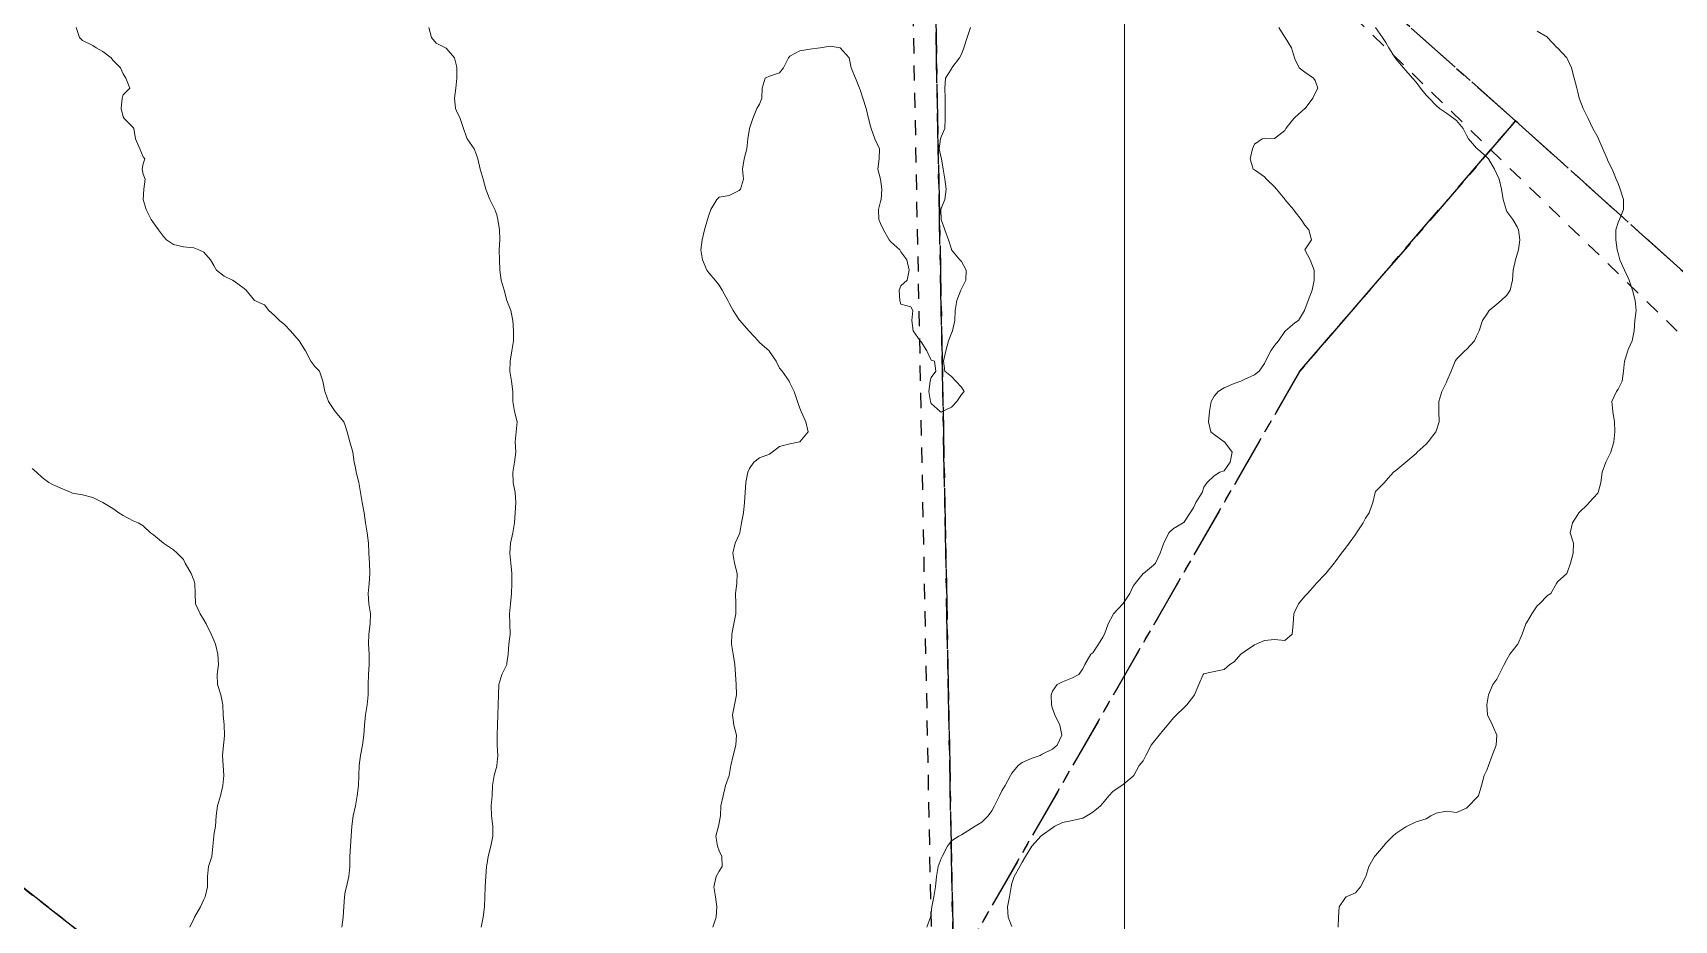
# Model space of a CAD drawing. Header units: centimetres. Extents: x 0 to 642158, y -847 to 649707.
# Drawn here: x 616212.8 to 616294, y 620712.1 to 620756 of the extents above; entities that cross this region are included whole.
import ezdxf

# ---------------------------------------------------------------- set-up
doc = ezdxf.new("R2010")
doc.units = ezdxf.units.CM
doc.header["$MEASUREMENT"] = 0
doc.linetypes.add('CENTERX2', pattern=[4, 2.5, -0.5, 0.5, -0.5])
doc.linetypes.add('JIS_02_0.7', pattern=[1.35, 0.75, -0.6])
for name, color, linetype, lineweight in [('MEV_grille', 254, 'Continuous', 9), ('WAL_parcellaire agricole', 7, 'JIS_02_0.7', 25), ('WAL_topographie 0.5', 253, 'Continuous', 20)]:
    doc.layers.add(name, color=color, linetype=linetype, lineweight=lineweight)
doc.layers.add('SPW_parcellaire cadastral', color=7, linetype='CENTERX2', lineweight=25, true_color=0xff0542)

# ---------------------------------------------------------------- blocks, each defined once
blk = doc.blocks.new('*U112')
at = {"layer": 'MEV_grille', "transparency": 33554687}
blk.add_lwpolyline([(0, 1825.476), (0, -1825.476)], dxfattribs=at)
blk = doc.blocks.new('*U113')
at = {"layer": 'MEV_grille', "color": 0, "linetype": 'ByBlock', "lineweight": -2, "transparency": 16777216}
blk.add_blockref('*U112', (900, 0), dxfattribs=at)

msp = doc.modelspace()

# ---------------------------------------------------------------- linework, layer by layer
at = {"layer": 'SPW_parcellaire cadastral'}
for points in [[(616313.036, 620878.993), (616355.741, 620937.089), (616408.245, 620884.701), (616438.51, 620852.937), (616410.11, 620826.551), (616394.538, 620813.213), (616375.55, 620800.72), (616354.566, 620778.67), (616332.931, 620755.938), (616309.37, 620730.794), (616286.178, 620751.628), (616257.086, 620777.464), (616258.195, 620804.368), (616302.028, 620864.015), (616313.036, 620878.993)], [(616256.709, 620706.96), (616245.087, 620688.12), (616165.865, 620749.948), (616137.678, 620793.39), (616180.117, 620849.425), (616254.945, 620806.243), (616258.195, 620804.368), (616257.086, 620777.464), (616258.363, 620709.515), (616256.709, 620706.96)], [(616233.938, 620664.885), (616202.718, 620594.404), (616193.653, 620578.812), (616059.536, 620788.639), (616090.293, 620793.326), (616104.658, 620794.238), (616137.678, 620793.39), (616165.865, 620749.948), (616245.087, 620688.12), (616233.938, 620664.885)], [(616286.178, 620751.628), (616275.501, 620739.259), (616258.363, 620709.515), (616257.086, 620777.464), (616286.178, 620751.628)], [(616286.178, 620751.628), (616309.37, 620730.794), (616286.04, 620683.905), (616260.247, 620704.119), (616256.709, 620706.96), (616258.363, 620709.515), (616275.501, 620739.259), (616286.178, 620751.628)]]:
    msp.add_lwpolyline(points, dxfattribs=at)
at = {"layer": 'WAL_parcellaire agricole'}
for points in [[(616255.997, 620774.617), (616254.888, 620802.306), (616269.443, 620906.264), (616269.125, 620914.056), (616269.31, 620938.403), (616324.031, 621000.478), (616439.713, 620860.66), (616427.749, 620846.053), (616421.929, 620839.702), (616414.257, 620830.705), (616403.934, 620820.988), (616397.612, 620816.054), (616363.299, 620797.518), (616354.757, 620786.516), (616345.049, 620771.634), (616339.95, 620763.773), (616311.615, 620724.308), (616278.144, 620756.809), (616255.997, 620774.617)], [(616052.891, 620793.615), (616133.223, 620798.458), (616172.383, 620852.629), (616251.222, 620803.638), (616254.888, 620802.306), (616255.997, 620774.617), (616257.4, 620703.807), (616283.569, 620681.31), (616274.904, 620665.143), (616272.238, 620660.142), (616266.073, 620651.975), (616263.907, 620646.975), (616262.074, 620639.475), (616257.786, 620631.565), (616227.415, 620576.971), (616199.663, 620598.301), (616185.082, 620583.966), (616052.891, 620793.615)]]:
    msp.add_lwpolyline(points, dxfattribs=at)
at = {"layer": 'WAL_topographie 0.5'}
for points in [[(616214.929, 620756.25), (616215.102, 620755.75), (616215.25, 620755.612), (616215.75, 620755.363), (616215.925, 620755.25), (616216.25, 620755.069), (616216.661, 620754.75), (616216.75, 620754.641), (616217.125, 620754.25), (616217.25, 620753.95), (616217.393, 620753.75), (616217.583, 620753.25), (616217.25, 620752.917), (616217.205, 620752.75), (616217.157, 620752.25), (616217.25, 620751.833), (616217.306, 620751.75), (616217.75, 620751.306), (616217.776, 620751.25), (616217.868, 620750.75), (616218.083, 620750.25), (616218.25, 620749.85), (616218.321, 620749.75), (616218.25, 620749.5), (616218.2, 620749.25), (616218.25, 620749), (616218.35, 620748.75), (616218.281, 620748.25), (616218.25, 620747.75), (616218.388, 620747.25), (616218.635, 620746.75), (616218.75, 620746.592), (616219, 620746.25), (616219.25, 620745.908), (616219.393, 620745.75), (616219.75, 620745.516), (616220.25, 620745.4), (616220.75, 620745.345), (616221, 620745.25), (616221.25, 620745.139), (616221.583, 620744.75), (616221.75, 620744.481), (616221.88, 620744.25), (616222.25, 620743.946), (616222.673, 620743.75), (616222.75, 620743.702), (616223.25, 620743.344), (616223.338, 620743.25), (616223.75, 620742.75), (616223.75, 620742.75), (616224.25, 620742.54), (616224.462, 620742.25), (616224.75, 620742.008), (616225, 620741.75), (616225.25, 620741.545), (616225.537, 620741.25), (616225.75, 620740.992), (616225.966, 620740.75), (616226.25, 620740.313), (616226.283, 620740.25), (616226.553, 620739.75), (616226.75, 620739.482), (616226.967, 620739.25), (616227.145, 620738.75), (616227.239, 620738.25), (616227.25, 620738.214), (616227.426, 620737.75), (616227.75, 620737.25), (616227.75, 620737.25), (616228.179, 620736.75), (616228.25, 620736.558), (616228.345, 620736.25), (616228.475, 620735.75), (616228.618, 620735.25), (616228.694, 620734.75), (616228.75, 620734.472), (616228.792, 620734.25), (616228.917, 620733.75), (616229, 620733.25), (616229.094, 620732.75), (616229.191, 620732.25), (616229.25, 620731.75), (616229.25, 620731.75), (616229.33, 620731.25), (616229.395, 620730.75), (616229.417, 620730.25), (616229.444, 620729.75), (616229.467, 620729.25), (616229.428, 620728.75), (616229.377, 620728.25), (616229.419, 620727.75), (616229.504, 620727.25), (616229.482, 620726.75), (616229.409, 620726.25), (616229.401, 620725.75), (616229.427, 620725.25), (616229.433, 620724.75), (616229.398, 620724.25), (616229.384, 620723.75), (616229.381, 620723.25), (616229.327, 620722.75), (616229.25, 620722.25), (616229.25, 620722.25), (616229.197, 620721.75), (616229.172, 620721.25), (616229.102, 620720.75), (616229.004, 620720.25), (616228.942, 620719.75), (616228.925, 620719.25), (616228.904, 620718.75), (616228.844, 620718.25), (616228.75, 620717.75), (616228.75, 620717.75), (616228.645, 620717.25), (616228.581, 620716.75), (616228.544, 620716.25), (616228.512, 620715.75), (616228.477, 620715.25), (616228.471, 620714.75), (616228.431, 620714.25), (616228.306, 620713.75), (616228.25, 620713.5), (616228.205, 620713.25), (616228.175, 620712.75), (616228.15, 620712.25), (616228.081, 620711.75)], [(616232.382, 620756.25), (616232.524, 620755.75), (616232.75, 620755.47), (616233.208, 620755.25), (616233.25, 620755.221), (616233.65, 620754.75), (616233.75, 620754.35), (616233.764, 620754.25), (616233.765, 620753.75), (616233.75, 620753.583), (616233.718, 620753.25), (616233.655, 620752.75), (616233.698, 620752.25), (616233.75, 620752.136), (616233.935, 620751.75), (616234.104, 620751.25), (616234.25, 620750.825), (616234.282, 620750.75), (616234.622, 620750.25), (616234.75, 620749.945), (616234.816, 620749.75), (616234.923, 620749.25), (616235.067, 620748.75), (616235.209, 620748.25), (616235.25, 620748.125), (616235.412, 620747.75), (616235.656, 620747.25), (616235.75, 620746.977), (616235.808, 620746.75), (616235.88, 620746.25), (616235.895, 620745.75), (616235.859, 620745.25), (616235.879, 620744.75), (616235.899, 620744.25), (616235.971, 620743.75), (616236.121, 620743.25), (616236.25, 620742.75), (616236.25, 620742.75), (616236.447, 620742.25), (616236.547, 620741.75), (616236.571, 620741.25), (616236.574, 620740.75), (616236.5, 620740.25), (616236.417, 620739.75), (616236.391, 620739.25), (616236.485, 620738.75), (616236.55, 620738.25), (616236.547, 620737.75), (616236.634, 620737.25), (616236.75, 620736.75), (616236.75, 620736.75), (616236.75, 620736.75), (616236.706, 620736.25), (616236.665, 620735.75), (616236.7, 620735.25), (616236.634, 620734.75), (616236.538, 620734.25), (616236.56, 620733.75), (616236.664, 620733.25), (616236.685, 620732.75), (616236.658, 620732.25), (616236.628, 620731.75), (616236.54, 620731.25), (616236.426, 620730.75), (616236.402, 620730.25), (616236.447, 620729.75), (616236.491, 620729.25), (616236.5, 620728.75), (616236.475, 620728.25), (616236.429, 620727.75), (616236.384, 620727.25), (616236.399, 620726.75), (616236.405, 620726.25), (616236.35, 620725.75), (616236.318, 620725.25), (616236.25, 620724.806), (616236.241, 620724.75), (616236, 620724.25), (616235.848, 620723.75), (616235.832, 620723.25), (616235.823, 620722.75), (616235.805, 620722.25), (616235.79, 620721.75), (616235.765, 620721.25), (616235.765, 620720.75), (616235.799, 620720.25), (616235.758, 620719.75), (616235.75, 620719.717), (616235.613, 620719.25), (616235.53, 620718.75), (616235.514, 620718.25), (616235.468, 620717.75), (616235.485, 620717.25), (616235.552, 620716.75), (616235.556, 620716.25), (616235.459, 620715.75), (616235.325, 620715.25), (616235.25, 620714.821), (616235.242, 620714.75), (616235.203, 620714.25), (616235.176, 620713.75), (616235.16, 620713.25), (616235.14, 620712.75), (616235.083, 620712.25), (616234.972, 620711.75)], [(616259.192, 620756.25), (616259.027, 620755.75), (616258.872, 620755.25), (616258.75, 620754.934), (616258.65, 620754.75), (616258.275, 620754.25), (616258.25, 620754.202), (616257.964, 620753.75), (616257.919, 620753.25), (616257.95, 620752.75), (616257.942, 620752.25), (616257.95, 620751.75), (616257.931, 620751.25), (616257.75, 620750.844), (616257.715, 620750.75), (616257.646, 620750.25), (616257.75, 620749.796), (616257.757, 620749.75), (616257.847, 620749.25), (616257.924, 620748.75), (616258, 620748.25), (616257.933, 620747.75), (616257.75, 620747.292), (616257.725, 620747.25), (616257.75, 620746.751), (616257.75, 620746.75), (616257.926, 620746.25), (616258.1, 620745.75), (616258.25, 620745.281), (616258.263, 620745.25), (616258.673, 620744.75), (616258.75, 620744.673), (616258.979, 620744.25), (616258.961, 620743.75), (616258.75, 620743.318), (616258.715, 620743.25), (616258.513, 620742.75), (616258.433, 620742.25), (616258.417, 620741.75), (616258.301, 620741.25), (616258.25, 620741.139), (616258.11, 620740.75), (616257.979, 620740.25), (616257.855, 620739.75), (616257.927, 620739.25), (616258.25, 620738.988), (616258.477, 620738.75), (616258.75, 620738.464), (616258.886, 620738.25), (616258.75, 620738.095), (616258.523, 620737.75), (616258.25, 620737.471), (616257.798, 620737.25), (616257.75, 620737.217), (616257.694, 620737.25), (616257.25, 620737.65), (616257.219, 620737.75), (616257.14, 620738.25), (616257.204, 620738.75), (616257.25, 620738.938), (616257.477, 620739.25), (616257.417, 620739.75), (616257.25, 620739.8), (616257.03, 620740.25), (616256.75, 620740.71), (616256.713, 620740.75), (616256.353, 620741.25), (616256.286, 620741.75), (616256.35, 620742.25), (616256.25, 620742.438), (616255.75, 620742.562), (616255.692, 620742.75), (616255.67, 620743.25), (616255.75, 620743.472), (616256.062, 620743.75), (616256.161, 620744.25), (616256.05, 620744.75), (616255.75, 620745.159), (616255.694, 620745.25), (616255.25, 620745.65), (616255.173, 620745.75), (616254.894, 620746.25), (616254.75, 620746.559), (616254.655, 620746.75), (616254.644, 620747.25), (616254.75, 620747.639), (616254.783, 620747.75), (616254.809, 620748.25), (616254.75, 620748.75), (616254.75, 620748.75), (616254.615, 620749.25), (616254.672, 620749.75), (616254.689, 620750.25), (616254.468, 620750.75), (616254.272, 620751.25), (616254.25, 620751.375), (616254.15, 620751.75), (616254.028, 620752.25), (616253.875, 620752.75), (616253.75, 620753.125), (616253.704, 620753.25), (616253.5, 620753.75), (616253.288, 620754.25), (616253.25, 620754.417), (616253.194, 620754.75), (616252.75, 620755.25), (616252.75, 620755.25), (616252.25, 620755.322), (616251.75, 620755.25), (616251.75, 620755.25), (616251.25, 620755.183), (616250.75, 620755.103), (616250.25, 620754.833), (616250.182, 620754.75), (616249.934, 620754.25), (616249.75, 620754), (616249.25, 620753.837), (616249.028, 620753.75), (616248.889, 620753.25), (616248.861, 620752.75), (616248.75, 620752.465), (616248.625, 620752.25), (616248.417, 620751.75), (616248.25, 620751.25), (616248.25, 620751.25), (616248.167, 620750.75), (616248.125, 620750.25), (616248, 620749.75), (616247.909, 620749.25), (616247.958, 620748.75), (616247.808, 620748.25), (616247.75, 620748.182), (616247.25, 620747.94), (616246.75, 620747.855), (616246.645, 620747.75), (616246.345, 620747.25), (616246.25, 620746.964), (616246.179, 620746.75), (616246.033, 620746.25), (616245.909, 620745.75), (616245.85, 620745.25), (616245.924, 620744.75), (616246.15, 620744.25), (616246.25, 620744.118), (616246.554, 620743.75), (616246.75, 620743.5), (616246.9, 620743.25), (616247.182, 620742.75), (616247.25, 620742.611), (616247.441, 620742.25), (616247.75, 620741.794), (616247.782, 620741.75), (616248.224, 620741.25), (616248.25, 620741.215), (616248.685, 620740.75), (616248.75, 620740.673), (616249.228, 620740.25), (616249.25, 620740.227), (616249.578, 620739.75), (616249.75, 620739.406), (616249.869, 620739.25), (616250.217, 620738.75), (616250.25, 620738.679), (616250.464, 620738.25), (616250.639, 620737.75), (616250.75, 620737.417), (616250.813, 620737.25), (616251.041, 620736.75), (616251.167, 620736.25), (616250.75, 620735.75), (616250.75, 620735.75), (616250.25, 620735.65), (616249.75, 620735.523), (616249.375, 620735.25), (616249.25, 620735.15), (616248.75, 620734.964), (616248.477, 620734.75), (616248.25, 620734.438), (616248.179, 620734.25), (616248.07, 620733.75), (616248.047, 620733.25), (616248.015, 620732.75), (616247.957, 620732.25), (616247.864, 620731.75), (616247.776, 620731.25), (616247.75, 620731.167), (616247.542, 620730.75), (616247.426, 620730.25), (616247.513, 620729.75), (616247.646, 620729.25), (616247.636, 620728.75), (616247.571, 620728.25), (616247.574, 620727.75), (616247.578, 620727.25), (616247.481, 620726.75), (616247.375, 620726.25), (616247.359, 620725.75), (616247.45, 620725.25), (616247.536, 620724.75), (616247.565, 620724.25), (616247.602, 620723.75), (616247.607, 620723.25), (616247.513, 620722.75), (616247.417, 620722.25), (616247.475, 620721.75), (616247.619, 620721.25), (616247.583, 620720.75), (616247.446, 620720.25), (616247.327, 620719.75), (616247.25, 620719.25), (616247.25, 620719.25), (616247.068, 620718.75), (616246.95, 620718.25), (616246.841, 620717.75), (616246.821, 620717.25), (616246.75, 620716.917), (616246.727, 620716.75), (616246.589, 620716.25), (616246.667, 620715.75), (616246.75, 620715.522), (616246.88, 620715.25), (616246.897, 620714.75), (616246.75, 620714.522), (616246.607, 620714.25), (616246.5, 620713.75), (616246.568, 620713.25), (616246.639, 620712.75), (616246.6, 620712.25), (616246.45, 620711.75)], [(616274.466, 620756.25), (616274.75, 620755.773), (616274.77, 620755.75), (616275.088, 620755.25), (616275.237, 620754.75), (616275.25, 620754.704), (616275.467, 620754.25), (616275.75, 620754.047), (616276.182, 620753.75), (616276.25, 620753.635), (616276.385, 620753.25), (616276.25, 620753), (616276.148, 620752.75), (616275.759, 620752.25), (616275.75, 620752.24), (616275.25, 620751.791), (616275.2, 620751.75), (616274.808, 620751.25), (616274.75, 620751.15), (616274.25, 620750.765), (616273.75, 620750.775), (616273.639, 620750.75), (616273.25, 620750.481), (616273.153, 620750.25), (616273.047, 620749.75), (616273.187, 620749.25), (616273.25, 620749.215), (616273.75, 620748.858), (616273.848, 620748.75), (616274.25, 620748.375), (616274.34, 620748.25), (616274.75, 620747.76), (616274.757, 620747.75), (616275.176, 620747.25), (616275.25, 620747.148), (616275.568, 620746.75), (616275.75, 620746.48), (616275.948, 620746.25), (616276.073, 620745.75), (616275.75, 620745.25), (616276.016, 620744.75), (616276.202, 620744.25), (616276.2, 620743.75), (616276.109, 620743.25), (616275.911, 620742.75), (616275.75, 620742.296), (616275.721, 620742.25), (616275.429, 620741.75), (616275.25, 620741.65), (616274.796, 620741.25), (616274.75, 620741.213), (616274.445, 620740.75), (616274.25, 620740.515), (616274.059, 620740.25), (616273.802, 620739.75), (616273.75, 620739.625), (616273.485, 620739.25), (616273.25, 620739.068), (616272.75, 620738.837), (616272.576, 620738.75), (616272.25, 620738.646), (616271.75, 620738.428), (616271.463, 620738.25), (616271.25, 620738.012), (616271.105, 620737.75), (616271.031, 620737.25), (616270.984, 620736.75), (616271.091, 620736.25), (616271.25, 620736.127), (616271.75, 620735.76), (616271.763, 620735.75), (616272.145, 620735.25), (616272.045, 620734.75), (616271.75, 620734.326), (616271.544, 620734.25), (616271.25, 620734.077), (616270.911, 620733.75), (616270.75, 620733.513), (616270.662, 620733.25), (616270.348, 620732.75), (616270.25, 620732.526), (616270.064, 620732.25), (616269.75, 620731.768), (616269.722, 620731.75), (616269.25, 620731.467), (616269.009, 620731.25), (616268.764, 620730.75), (616268.75, 620730.714), (616268.591, 620730.25), (616268.353, 620729.75), (616268.25, 620729.655), (616267.766, 620729.25), (616267.75, 620729.24), (616267.352, 620728.75), (616267.25, 620728.61), (616267.085, 620728.25), (616266.75, 620727.758), (616266.744, 620727.75), (616266.276, 620727.25), (616266.25, 620727.211), (616266.015, 620726.75), (616265.828, 620726.25), (616265.75, 620726.09), (616265.529, 620725.75), (616265.25, 620725.32), (616265.147, 620725.25), (616264.854, 620724.75), (616264.75, 620724.533), (616264.559, 620724.25), (616264.25, 620724.086), (616263.75, 620723.886), (616263.483, 620723.75), (616263.25, 620723.417), (616263.194, 620723.25), (616263.201, 620722.75), (616263.25, 620722.568), (616263.367, 620722.25), (616263.621, 620721.75), (616263.724, 620721.25), (616263.49, 620720.75), (616263.25, 620720.56), (616262.75, 620720.312), (616262.65, 620720.25), (616262.25, 620720.108), (616261.75, 620719.902), (616261.556, 620719.75), (616261.25, 620719.367), (616261.182, 620719.25), (616260.909, 620718.75), (616260.75, 620718.493), (616260.624, 620718.25), (616260.383, 620717.75), (616260.25, 620717.5), (616260.078, 620717.25), (616259.75, 620716.939), (616259.423, 620716.75), (616259.25, 620716.633), (616258.75, 620716.312), (616258.616, 620716.25), (616258.25, 620716.016), (616258.05, 620715.75), (616257.795, 620715.25), (616257.75, 620715.143), (616257.599, 620714.75), (616257.512, 620714.25), (616257.468, 620713.75), (616257.381, 620713.25), (616257.289, 620712.75), (616257.25, 620712.438), (616257.216, 620712.25), (616257.031, 620711.75)], [(616279.25, 620756.25), (616279.586, 620755.75), (616279.75, 620755.506), (616279.898, 620755.25), (616280.215, 620754.75), (616280.25, 620754.703), (616280.628, 620754.25), (616280.75, 620754.126), (616281.082, 620753.75), (616281.25, 620753.538), (616281.473, 620753.25), (616281.75, 620752.902), (616281.895, 620752.75), (616282.25, 620752.395), (616282.41, 620752.25), (616282.75, 620752.011), (616283.117, 620751.75), (616283.25, 620751.649), (616283.577, 620751.25), (616283.75, 620750.931), (616283.848, 620750.75), (616284.25, 620750.286), (616284.294, 620750.25), (616284.75, 620749.842), (616284.828, 620749.75), (616285.13, 620749.25), (616285.25, 620748.991), (616285.362, 620748.75), (616285.48, 620748.25), (616285.566, 620747.75), (616285.709, 620747.25), (616285.75, 620747.145), (616286.044, 620746.75), (616286.25, 620746.388), (616286.327, 620746.25), (616286.381, 620745.75), (616286.321, 620745.25), (616286.25, 620745.036), (616286.169, 620744.75), (616286.065, 620744.25), (616286.017, 620743.75), (616285.91, 620743.25), (616285.75, 620743.018), (616285.467, 620742.75), (616285.25, 620742.564), (616284.875, 620742.25), (616284.75, 620742.064), (616284.538, 620741.75), (616284.375, 620741.25), (616284.25, 620740.975), (616284.145, 620740.75), (616283.75, 620740.325), (616283.671, 620740.25), (616283.25, 620739.84), (616283.189, 620739.75), (616282.991, 620739.25), (616282.769, 620738.75), (616282.75, 620738.714), (616282.518, 620738.25), (616282.377, 620737.75), (616282.372, 620737.25), (616282.392, 620736.75), (616282.25, 620736.287), (616282.236, 620736.25), (616281.854, 620735.75), (616281.75, 620735.649), (616281.313, 620735.25), (616281.25, 620735.175), (616280.75, 620734.75), (616280.75, 620734.75), (616280.25, 620734.341), (616280.135, 620734.25), (616279.75, 620733.833), (616279.689, 620733.75), (616279.25, 620733.297), (616279.229, 620733.25), (616279.109, 620732.75), (616278.936, 620732.25), (616278.75, 620731.979), (616278.625, 620731.75), (616278.304, 620731.25), (616278.25, 620731.171), (616277.936, 620730.75), (616277.75, 620730.5), (616277.564, 620730.25), (616277.25, 620729.829), (616277.191, 620729.75), (616276.779, 620729.25), (616276.75, 620729.212), (616276.299, 620728.75), (616276.25, 620728.681), (616275.871, 620728.25), (616275.75, 620728.121), (616275.439, 620727.75), (616275.25, 620727.361), (616275.193, 620727.25), (616275.161, 620726.75), (616275.11, 620726.25), (616274.75, 620725.929), (616274.25, 620725.978), (616273.75, 620725.933), (616273.344, 620725.75), (616273.25, 620725.713), (616272.75, 620725.376), (616272.579, 620725.25), (616272.25, 620724.879), (616272.028, 620724.75), (616271.75, 620724.5), (616271.25, 620724.396), (616270.75, 620724.289), (616270.711, 620724.25), (616270.491, 620723.75), (616270.287, 620723.25), (616270.25, 620723.193), (616269.899, 620722.75), (616269.75, 620722.594), (616269.389, 620722.25), (616269.25, 620722.098), (616268.945, 620721.75), (616268.75, 620721.519), (616268.53, 620721.25), (616268.25, 620720.901), (616268.142, 620720.75), (616267.875, 620720.25), (616267.75, 620719.974), (616267.54, 620719.75), (616267.287, 620719.25), (616267.25, 620719.223), (616266.75, 620718.803), (616266.689, 620718.75), (616266.25, 620718.485), (616266.045, 620718.25), (616265.75, 620717.879), (616265.629, 620717.75), (616265.25, 620717.438), (616264.962, 620717.25), (616264.75, 620717.146), (616264.25, 620717.034), (616263.75, 620716.933), (616263.373, 620716.75), (616263.25, 620716.672), (616262.75, 620716.307), (616262.68, 620716.25), (616262.25, 620715.776), (616262.231, 620715.75), (616261.927, 620715.25), (616261.75, 620714.964), (616261.635, 620714.75), (616261.358, 620714.25), (616261.25, 620713.911), (616261.205, 620713.75), (616261.129, 620713.25), (616261.031, 620712.75), (616261.059, 620712.25), (616261.25, 620711.783)], [(616287.25, 620756.074), (616287.75, 620755.769), (616287.764, 620755.75), (616288.234, 620755.25), (616288.25, 620755.236), (616288.71, 620754.75), (616288.75, 620754.687), (616288.945, 620754.25), (616289.078, 620753.75), (616289.205, 620753.25), (616289.25, 620753.05), (616289.321, 620752.75), (616289.523, 620752.25), (616289.75, 620751.787), (616289.767, 620751.75), (616290.004, 620751.25), (616290.25, 620750.821), (616290.286, 620750.75), (616290.487, 620750.25), (616290.703, 620749.75), (616290.75, 620749.655), (616290.961, 620749.25), (616291.161, 620748.75), (616291.25, 620748.538), (616291.36, 620748.25), (616291.514, 620747.75), (616291.52, 620747.25), (616291.314, 620746.75), (616291.25, 620746.607), (616291.138, 620746.25), (616291.139, 620745.75), (616291.206, 620745.25), (616291.25, 620745.083), (616291.33, 620744.75), (616291.563, 620744.25), (616291.75, 620743.865), (616291.799, 620743.75), (616291.968, 620743.25), (616292.102, 620742.75), (616292.143, 620742.25), (616292.081, 620741.75), (616292.039, 620741.25), (616291.954, 620740.75), (616291.75, 620740.315), (616291.726, 620740.25), (616291.562, 620739.75), (616291.521, 620739.25), (616291.456, 620738.75), (616291.25, 620738.361), (616291.165, 620738.25), (616290.942, 620737.75), (616290.989, 620737.25), (616291.066, 620736.75), (616291.089, 620736.25), (616291.04, 620735.75), (616290.896, 620735.25), (616290.75, 620734.952), (616290.646, 620734.75), (616290.455, 620734.25), (616290.396, 620733.75), (616290.272, 620733.25), (616290.25, 620733.213), (616289.819, 620732.75), (616289.75, 620732.67), (616289.313, 620732.25), (616289.25, 620732.167), (616289, 620731.75), (616288.885, 620731.25), (616289.04, 620730.75), (616289.034, 620730.25), (616288.899, 620729.75), (616288.75, 620729.327), (616288.708, 620729.25), (616288.25, 620728.827), (616288.207, 620728.75), (616287.917, 620728.25), (616287.75, 620728.15), (616287.367, 620727.75), (616287.25, 620727.644), (616286.977, 620727.25), (616286.75, 620726.855), (616286.686, 620726.75), (616286.5, 620726.25), (616286.282, 620725.75), (616286.25, 620725.709), (616285.897, 620725.25), (616285.75, 620724.991), (616285.617, 620724.75), (616285.356, 620724.25), (616285.25, 620724.023), (616285.056, 620723.75), (616284.84, 620723.25), (616284.761, 620722.75), (616284.785, 620722.25), (616285.028, 620721.75), (616285.243, 620721.25), (616285.208, 620720.75), (616285.016, 620720.25), (616284.841, 620719.75), (616284.75, 620719.512), (616284.619, 620719.25), (616284.494, 620718.75), (616284.335, 620718.25), (616284.25, 620718.144), (616283.856, 620717.75), (616283.75, 620717.644), (616283.25, 620717.417), (616282.75, 620717.482), (616282.25, 620717.396), (616281.989, 620717.25), (616281.75, 620717.116), (616281.25, 620716.956), (616280.818, 620716.75), (616280.75, 620716.706), (616280.25, 620716.39), (616280.1, 620716.25), (616279.75, 620715.9), (616279.637, 620715.75), (616279.25, 620715.304), (616279.196, 620715.25), (616278.917, 620714.75), (616278.762, 620714.25), (616278.75, 620714.225), (616278.506, 620713.75), (616278.25, 620713.447), (616277.786, 620713.25), (616277.75, 620713.224), (616277.45, 620712.75), (616277.417, 620712.25), (616277.398, 620711.75)], [(616212.75, 620734.436), (616212.96, 620734.25), (616213.25, 620733.985), (616213.57, 620733.75), (616213.75, 620733.638), (616214.25, 620733.439), (616214.687, 620733.25), (616214.75, 620733.215), (616215.25, 620733.136), (616215.75, 620733), (616216.25, 620732.75), (616216.25, 620732.75), (616216.75, 620732.46), (616217.045, 620732.25), (616217.25, 620732.118), (616217.75, 620731.842), (616218, 620731.75), (616218.25, 620731.603), (616218.603, 620731.25), (616218.75, 620731.154), (616219.25, 620730.75), (616219.25, 620730.75), (616219.75, 620730.417), (616219.929, 620730.25), (616220.25, 620729.929), (616220.326, 620729.75), (616220.618, 620729.25), (616220.75, 620728.917), (616220.802, 620728.75), (616220.821, 620728.25), (616220.843, 620727.75), (616221.061, 620727.25), (616221.25, 620726.946), (616221.36, 620726.75), (616221.605, 620726.25), (616221.75, 620725.95), (616221.825, 620725.75), (616221.94, 620725.25), (616221.981, 620724.75), (616221.913, 620724.25), (616221.924, 620723.75), (616222.094, 620723.25), (616222.183, 620722.75), (616222.21, 620722.25), (616222.25, 620721.75), (616222.25, 620721.75), (616222.268, 620721.25), (616222.25, 620721.05), (616222.221, 620720.75), (616222.168, 620720.25), (616222.198, 620719.75), (616222.238, 620719.25), (616222.182, 620718.75), (616222.076, 620718.25), (616221.931, 620717.75), (616221.856, 620717.25), (616221.83, 620716.75), (616221.75, 620716.3), (616221.742, 620716.25), (616221.697, 620715.75), (616221.638, 620715.25), (616221.474, 620714.75), (616221.426, 620714.25), (616221.434, 620713.75), (616221.313, 620713.25), (616221.25, 620713.114), (616221.087, 620712.75), (616220.793, 620712.25), (616220.75, 620712.159), (616220.563, 620711.75)]]:
    msp.add_lwpolyline(points, dxfattribs=at)

# ---------------------------------------------------------------- block references
at = {"layer": 'MEV_grille', "transparency": 33554687}
msp.add_blockref('*U113', (615366.814, 620593.644), dxfattribs=at)

doc.saveas('drawing.dxf')
